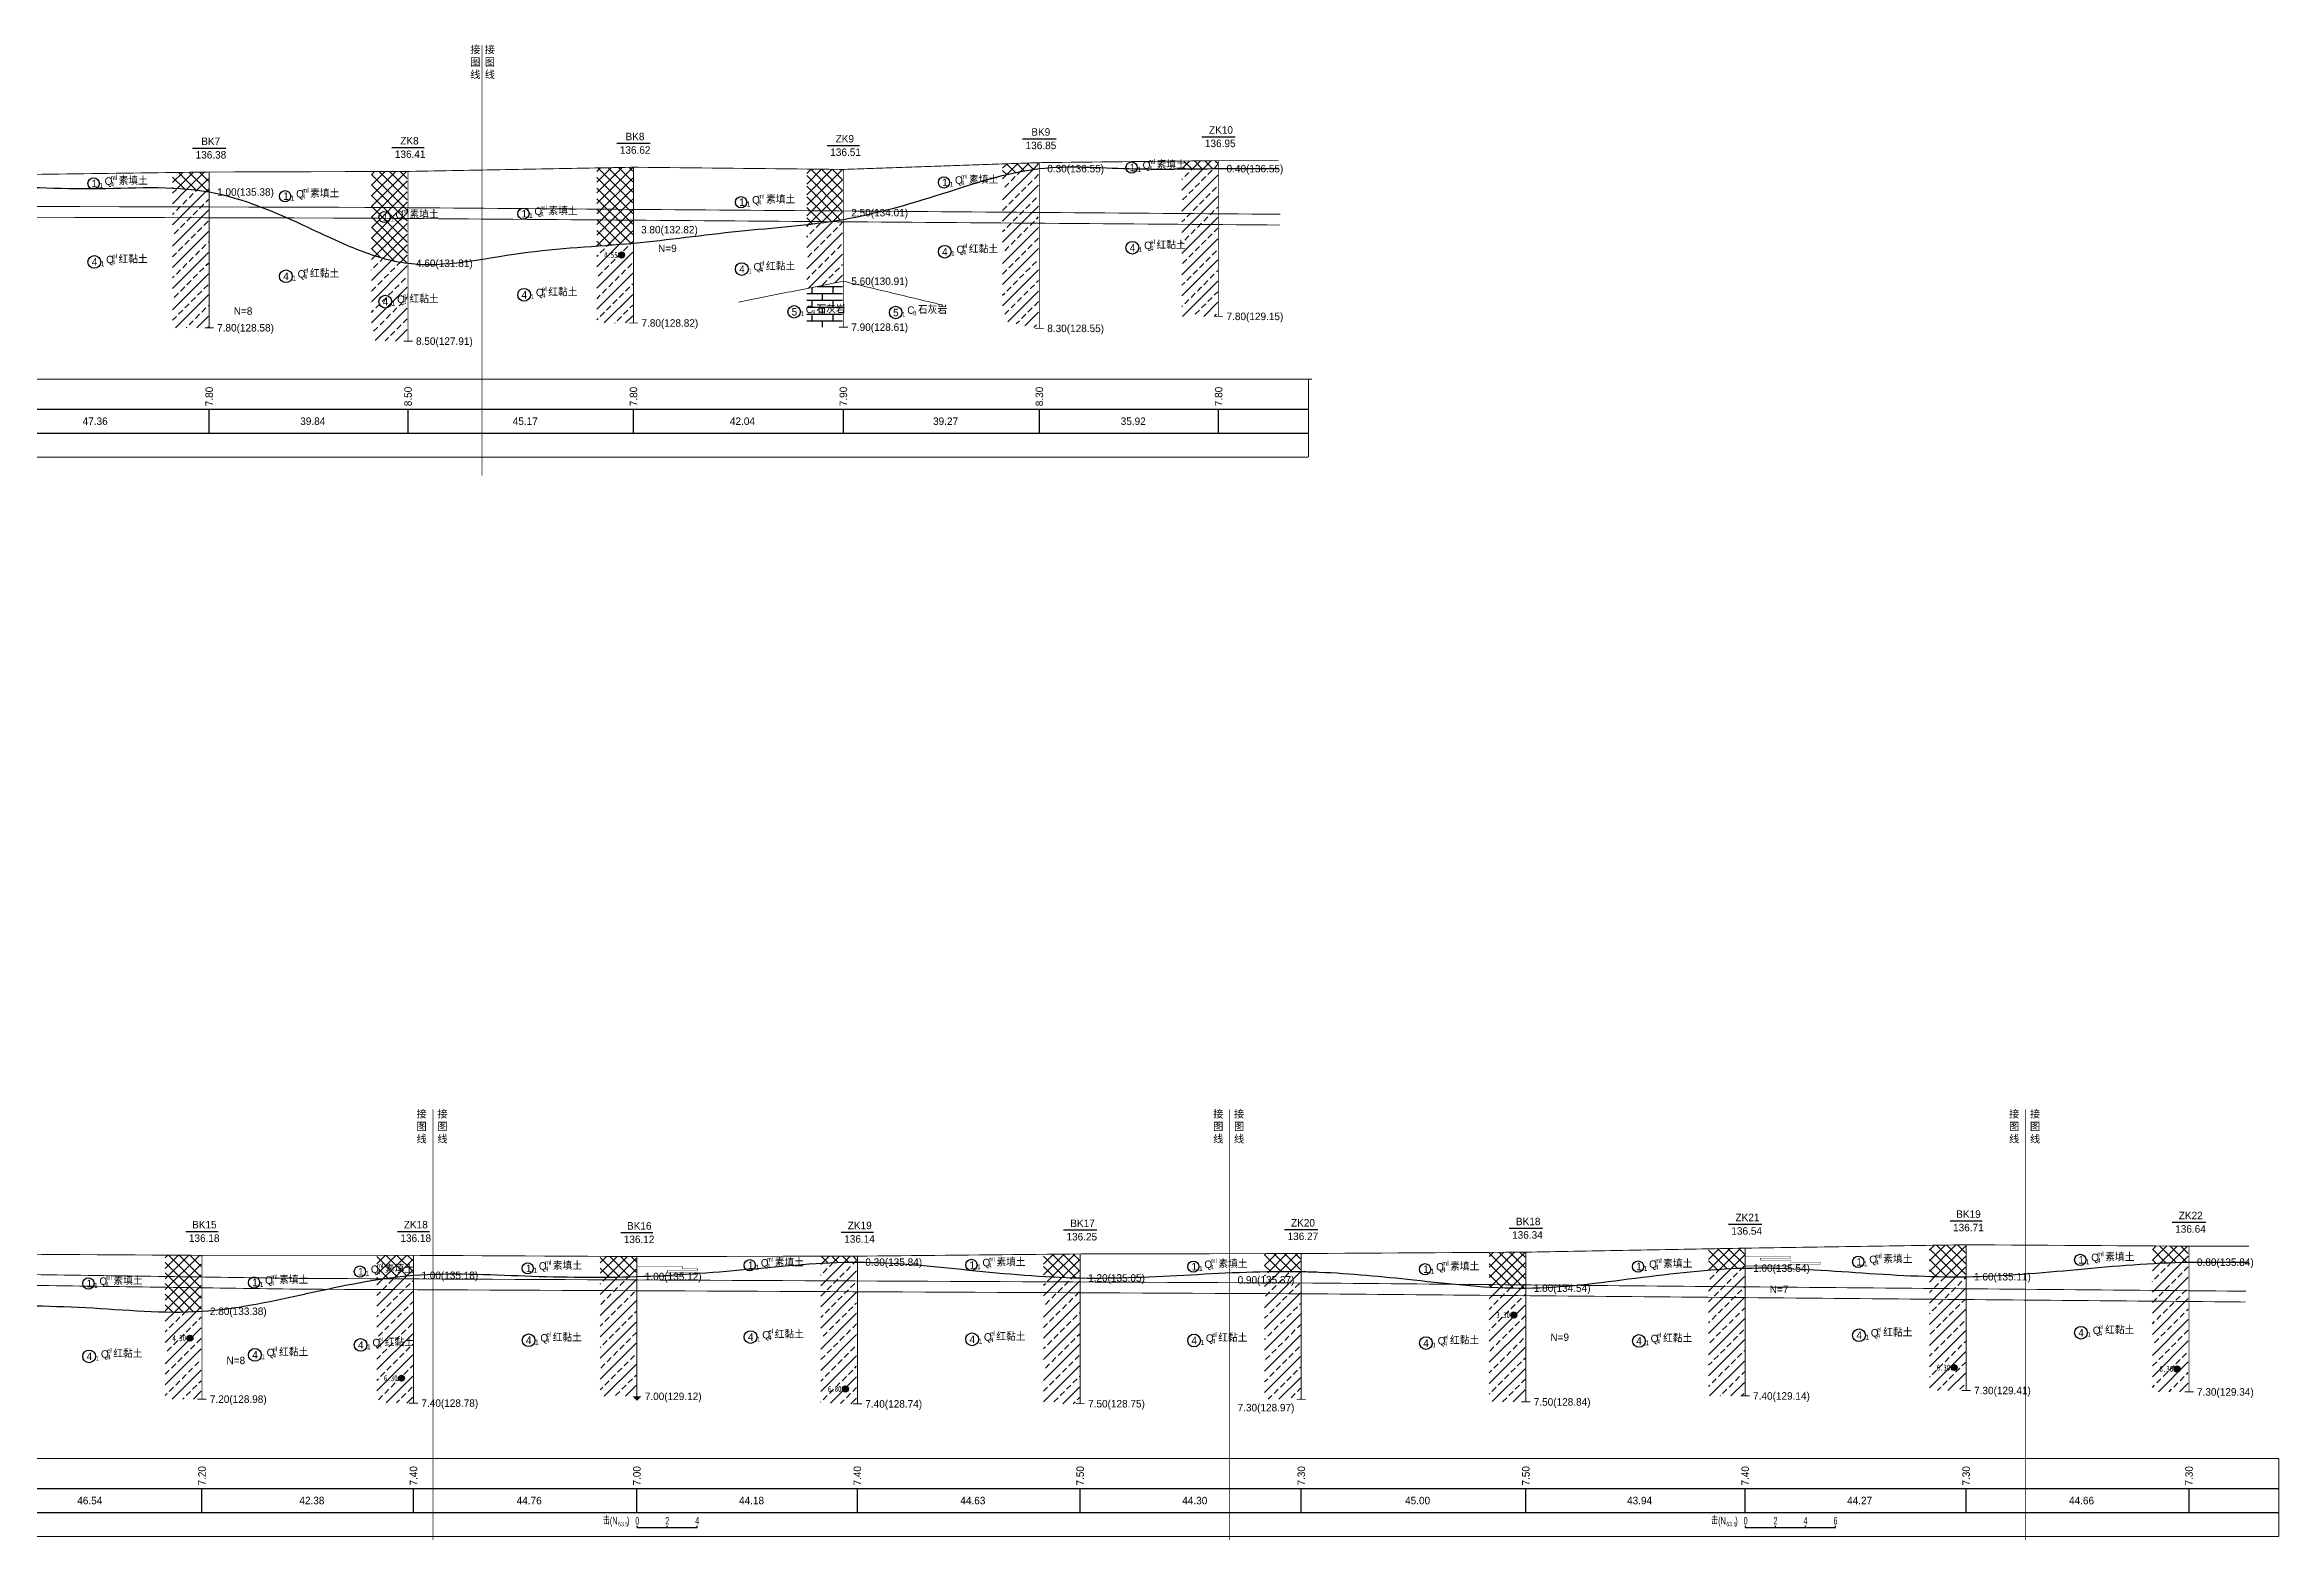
# Model space of a CAD drawing. Header units: inches. Extents: x -205 to 12199, y -11610 to -150.
# Drawn here: x 1025 to 1771, y -654 to -155 of the extents above; entities that cross this region are included whole.
import ezdxf
from ezdxf.enums import TextEntityAlignment as Align

# ---------------------------------------------------------------- set-up
doc = ezdxf.new("R2010")
doc.units = ezdxf.units.IN
doc.header["$MEASUREMENT"] = 0
doc.linetypes.add('ACAD_ISO03W100', pattern=[30, 12, -18])
doc.linetypes.add('ACAD_ISO05W100', pattern=[34, 24, -3, 0.5, -3, 0.5, -3])
for name, color, linetype in [('GiCAD_PouMian', 7, 'Continuous'), ('GICAD_QUYANG', 7, 'Continuous'), ('地质-原位曲线', 7, 'Continuous'), ('地质-图框', 7, 'Continuous'), ('地质-地层符号', 3, 'Continuous'), ('地质-地层线', 7, 'Continuous'), ('地质-地面线', 7, 'Continuous'), ('地质-填充花纹', 4, 'Continuous'), ('地质-文字', 7, 'Continuous'), ('地质-标注栏', 7, 'Continuous'), ('地质-标贯', 7, 'Continuous'), ('地质-钻孔', 7, 'Continuous'), ('管底', 7, 'Continuous'), ('红线', 1, 'ACAD_ISO05W100')]:
    doc.layers.add(name, color=color, linetype=linetype)
doc.styles.add('LZ_PMT_LINE', font='', dxfattribs={"height": 2})
doc.styles.get("Standard").update_dxf_attribs({"font": ''})
doc.styles.add('地层编号', font='Comfont.shx', dxfattribs={"width": 0.7, "height": 2.5, "bigfont": 'Hztxt12a.shx'})
doc.styles.add('层底标注', font='Comfont.shx', dxfattribs={"width": 0.7, "height": 2.5, "bigfont": 'Hztxt12a.shx'})
doc.styles.add('岩土名称', font='Comfont.shx', dxfattribs={"width": 0.7, "height": 2.5, "bigfont": 'Hztxt12a.shx'})
doc.styles.add('时代', font='Comfont.shx', dxfattribs={"width": 0.7, "height": 2.5, "bigfont": 'Hztxt12a.shx'})
doc.styles.add('标注栏数据', font='Comfont.shx', dxfattribs={"width": 0.7, "height": 2.5, "bigfont": 'Hztxt12a.shx'})
doc.styles.add('标贯动探', font='Comfont.shx', dxfattribs={"width": 0.7, "height": 2.5, "bigfont": 'Hztxt12a.shx'})
doc.styles.add('钻孔标注', font='Comfont.shx', dxfattribs={"width": 0.7, "height": 2.5, "bigfont": 'Hztxt12a.shx'})
doc.styles.get('LZ_PMT_LINE').set_extended_font_data('SimSun')
doc.styles.get('Standard').set_extended_font_data('SimSun')
doc.linetypes.add('bzhjcx', pattern='A,0.001,[2,XX1.shx,S=1,R=0,X=1,Y=0],-2', length=2.001)
doc.linetypes.add('swx', pattern='A,7,-1.5,["●",LZ_PMT_LINE,S=0.05,R=0,X=0,Y=0],-1.5', length=10)
pattern_1 = [(45, (-248.0193, -364.5747), (-1.767767, 1.767767), []), (135, (-248.0193, -364.5747), (-1.767767, -1.767767), [])]
pattern_2 = [(45, (-248.0193, -364.5747), (-3.535534, 3.535534), []), (45, (-244.4837, -364.5747), (-3.535534, 3.535534), [2, -1])]
pattern_3 = [(45, (-1970.373, -719.9534), (-3.535534, 3.535534), []), (45, (-1966.8375, -719.9534), (-3.535534, 3.535534), [2, -1])]
pattern_4 = [(45, (-1970.373, -719.9534), (-1.767767, 1.767767), []), (135, (-1970.373, -719.9534), (-1.767767, -1.767767), [])]
pattern_5 = [(45, (-2075.145, -719.9534), (-3.535534, 3.535534), []), (45, (-2071.6095, -719.9534), (-3.535534, 3.535534), [2, -1])]
pattern_6 = [(45, (-2075.145, -719.9534), (-1.767767, 1.767767), []), (135, (-2075.145, -719.9534), (-1.767767, -1.767767), [])]

# ---------------------------------------------------------------- blocks, each defined once
blk = doc.blocks.new('gkqy_yuan.dwg不标')
at = {"layer": 'GiCAD_PouMian'}
h = blk.add_hatch(color=7, dxfattribs=at)
edge = h.paths.add_edge_path()
edge.add_arc((0, 0), 1, 0, 360)
at = {"layer": 'GICAD_QUYANG', "color": 7}
blk.add_circle((0, 0), 1, dxfattribs=at)

msp = doc.modelspace()

# ---------------------------------------------------------------- hatches: boundary and pattern name
at = {"layer": '地质-填充花纹', "linetype": 'Continuous'}
h = msp.add_hatch(dxfattribs=at)
h.set_pattern_fill('GKSTT', scale=0.5, style=0, pattern_type=2)
h.set_pattern_definition(pattern_1)
h.paths.add_polyline_path([(1416.98861, -196.4275), (1407.3045, -196.50796), (1404.98861, -196.52735), (1404.98861, -193.89516), (1416.98861, -193.76154)])
h = msp.add_hatch(dxfattribs=at)
h.set_pattern_fill('GKSTT', scale=0.5, style=0, pattern_type=2)
h.set_pattern_definition([(45, (-142.081, -364.5747), (-1.767767, 1.767767), []), (135, (-142.081, -364.5747), (-1.767767, -1.767767), [])])
h.paths.add_polyline_path([(1079.91229, -204.19516), (1070.68412, -203.07997), (1067.91229, -202.94499), (1067.91229, -197.72424), (1079.91229, -197.56208)])
h = msp.add_hatch(dxfattribs=at)
h.set_pattern_fill('GKSTT', scale=0.5, style=0, pattern_type=2)
h.set_pattern_definition(pattern_1)
h.paths.add_polyline_path([(1146.31771, -227.97515), (1138.57466, -226.41954), (1134.31771, -225.10131), (1134.31771, -197.39561), (1146.31771, -197.35947)])
h = msp.add_hatch(dxfattribs=at)
h.set_pattern_fill('GKSTT', scale=0.5, style=0, pattern_type=2)
h.set_pattern_definition(pattern_1)
h.paths.add_polyline_path([(1221.60732, -221.31274), (1214.08248, -221.93393), (1209.60732, -222.26262), (1209.60732, -196.18655), (1221.60732, -195.96342)])
h = msp.add_hatch(dxfattribs=at)
h.set_pattern_fill('GKSTT', scale=0.5, style=0, pattern_type=2)
h.set_pattern_definition(pattern_1)
h.paths.add_polyline_path([(1291.67872, -196.68949), (1291.67872, -213.39845), (1286.72516, -214.18461), (1281.76851, -214.84084), (1279.67872, -215.07762), (1279.67872, -196.56391)])
h = msp.add_hatch(dxfattribs=at)
h.set_pattern_fill('GKSTT', scale=0.5, style=0, pattern_type=2)
h.set_pattern_definition(pattern_1)
h.paths.add_polyline_path([(1357.12338, -196.46755), (1348.64241, -197.89866), (1345.12338, -198.74413), (1345.12338, -194.84965), (1357.12338, -194.43402)])
h = msp.add_hatch(dxfattribs=at)
h.set_pattern_fill('GKFZNT', scale=0.5, style=0, pattern_type=2)
h.set_pattern_definition(pattern_2)
h.paths.add_polyline_path([(1357.12338, -249.71698), (1351.88621, -248.84313), (1346.44272, -247.40837), (1345.12338, -247.02379), (1345.12338, -198.74413), (1348.64241, -197.89866), (1357.12338, -196.46755)])
h = msp.add_hatch(dxfattribs=at)
h.set_pattern_fill('GKFZNT', scale=0.5, style=0, pattern_type=2)
h.set_pattern_definition(pattern_2)
h.paths.add_polyline_path([(1416.98861, -245.75876), (1404.98861, -245.75876), (1404.98861, -196.52735), (1407.3045, -196.50796), (1416.98861, -196.4275)])
h = msp.add_hatch(dxfattribs=at)
h.set_pattern_fill('GKFZNT', scale=0.5, style=0, pattern_type=2)
h.set_pattern_definition([(45, (-142.081, -364.5747), (-3.535534, 3.535534), []), (45, (-138.5455, -364.5747), (-3.535534, 3.535534), [2, -1])])
h.paths.add_polyline_path([(1070.68412, -203.07997), (1079.91229, -204.19516), (1079.91229, -249.55847), (1074.90315, -249.55378), (1074.6082, -249.55871), (1067.91229, -249.55871), (1067.91229, -202.94499)])
h = msp.add_hatch(dxfattribs=at)
h.set_pattern_fill('GKFZNT', scale=0.5, style=0, pattern_type=2)
h.set_pattern_definition(pattern_2)
h.paths.add_polyline_path([(1291.67872, -234.07515), (1284.21935, -235.55841), (1279.67872, -236.46129), (1279.67872, -215.07762), (1281.76851, -214.84084), (1286.72516, -214.18461), (1291.67872, -213.39845)])
h = msp.add_hatch(dxfattribs=at)
h.set_pattern_fill('GKFZNT', scale=0.5, style=0, pattern_type=2)
h.set_pattern_definition(pattern_2)
h.paths.add_polyline_path([(1221.60732, -247.95877), (1209.60732, -247.95877), (1209.60732, -222.26262), (1214.08248, -221.93393), (1221.60732, -221.31274)])
h = msp.add_hatch(dxfattribs=at)
h.set_pattern_fill('GKFZNT', scale=0.5, style=0, pattern_type=2)
h.set_pattern_definition(pattern_2)
h.paths.add_polyline_path([(1138.57466, -226.41954), (1146.31771, -227.97515), (1146.31771, -254.02467), (1141.03486, -254.00968), (1135.50103, -253.78935), (1134.31771, -253.70843), (1134.31771, -225.10131)])
h = msp.add_hatch(dxfattribs=at)
h.set_pattern_fill('GKSHY', scale=0.5, style=0, pattern_type=2)
h.set_pattern_definition([(0, (-248.0193, -364.5747), (0, 2.3), []), (90, (-248.0193, -364.5747), (-3.5, 2.3), [2.3, -2.3])])
h.paths.add_polyline_path([(1291.67872, -249.35877), (1279.67872, -249.35877), (1279.67872, -236.46129), (1284.21935, -235.55841), (1291.67872, -234.07515)])
h = msp.add_hatch(dxfattribs=at)
h.set_pattern_fill('GKSTT', scale=0.5, style=0, pattern_type=2)
h.set_pattern_definition([(45, (-1880.373, -719.9534), (-1.767767, 1.767767), []), (135, (-1880.373, -719.9534), (-1.767767, -1.767767), [])])
h.paths.add_polyline_path([(1077.49731, -559.26925), (1077.49731, -577.94467), (1068.91878, -578.19339), (1065.49731, -578.13631), (1065.49731, -559.19705)])
h = msp.add_hatch(dxfattribs=at)
h.set_pattern_fill('GKSTT', scale=0.5, style=0, pattern_type=2)
h.set_pattern_definition(pattern_4)
h.paths.add_polyline_path([(1148.13719, -565.96218), (1142.56024, -566.51459), (1137.60449, -567.17704), (1136.13719, -567.4124), (1136.13719, -559.27075), (1148.13719, -559.27075)])
h = msp.add_hatch(dxfattribs=at)
h.set_pattern_fill('GKSTT', scale=0.5, style=0, pattern_type=2)
h.set_pattern_definition(pattern_4)
h.paths.add_polyline_path([(1222.72986, -559.66939), (1222.72986, -566.34315), (1215.6781, -566.5054), (1210.72986, -566.55431), (1210.72986, -559.60505)])
h = msp.add_hatch(dxfattribs=at)
h.set_pattern_fill('GKSTT', scale=0.5, style=0, pattern_type=2)
h.set_pattern_definition(pattern_4)
h.paths.add_polyline_path([(1296.36754, -561.54176), (1289.70767, -561.65864), (1284.71294, -561.88613), (1284.36754, -561.9082), (1284.36754, -559.55956), (1296.36754, -559.53783)])
h = msp.add_hatch(dxfattribs=at)
h.set_pattern_fill('GKSTT', scale=0.5, style=0, pattern_type=2)
h.set_pattern_definition(pattern_4)
h.paths.add_polyline_path([(1370.7546, -566.79587), (1363.7113, -566.56584), (1358.7546, -566.303), (1358.7546, -558.9248), (1370.7546, -558.8065)])
h = msp.add_hatch(dxfattribs=at)
h.set_pattern_fill('GKSTT', scale=0.5, style=0, pattern_type=2)
h.set_pattern_definition(pattern_4)
h.paths.add_polyline_path([(1444.58151, -564.66899), (1437.89435, -564.62396), (1432.89481, -564.68796), (1432.58151, -564.69614), (1432.58151, -558.6928), (1444.58151, -558.67112)])
h = msp.add_hatch(dxfattribs=at)
h.set_pattern_fill('GKSTT', scale=0.5, style=0, pattern_type=2)
h.set_pattern_definition(pattern_6)
h.paths.add_polyline_path([(1519.57397, -570.20005), (1512.20434, -570.08171), (1507.57397, -569.84472), (1507.57397, -558.28028), (1519.57397, -558.20561)])
h = msp.add_hatch(dxfattribs=at)
h.set_pattern_fill('GKSTT', scale=0.5, style=0, pattern_type=2)
h.set_pattern_definition(pattern_6)
h.paths.add_polyline_path([(1592.81485, -563.54762), (1586.28166, -563.8143), (1581.29295, -564.14883), (1580.81485, -564.18977), (1580.81485, -557.09375), (1592.81485, -556.8753)])
h = msp.add_hatch(dxfattribs=at)
h.set_pattern_fill('GKSTT', scale=0.5, style=0, pattern_type=2)
h.set_pattern_definition(pattern_6)
h.paths.add_polyline_path([(1666.59866, -566.40404), (1659.91845, -566.40544), (1654.91956, -566.30271), (1654.59866, -566.29149), (1654.59866, -555.9255), (1666.59866, -555.74116)])
h = msp.add_hatch(dxfattribs=at)
h.set_pattern_fill('GKSTT', scale=0.5, style=0, pattern_type=2)
h.set_pattern_definition(pattern_6)
h.paths.add_polyline_path([(1741.02903, -556.20247), (1741.02903, -561.54413), (1733.97695, -561.7347), (1729.02903, -561.97562), (1729.02903, -556.12723)])
h = msp.add_hatch(dxfattribs=at)
h.set_pattern_fill('GKFZNT', scale=0.5, style=0, pattern_type=2)
h.set_pattern_definition(pattern_3)
h.paths.add_polyline_path([(1148.13719, -608.60239), (1142.50096, -608.56407), (1136.61417, -608.43041), (1136.13719, -608.41748), (1136.13719, -567.4124), (1137.60449, -567.17704), (1142.56024, -566.51459), (1148.13719, -565.96218)])
h = msp.add_hatch(dxfattribs=at)
h.set_pattern_fill('GKFZNT', scale=0.5, style=0, pattern_type=2)
h.set_pattern_definition(pattern_3)
h.paths.add_polyline_path([(1222.72986, -606.3374), (1210.72986, -606.3374), (1210.72986, -566.55431), (1215.6781, -566.5054), (1222.72986, -566.34315)])
h = msp.add_hatch(dxfattribs=at)
h.set_pattern_fill('GKFZNT', scale=0.5, style=0, pattern_type=2)
h.set_pattern_definition(pattern_3)
h.paths.add_polyline_path([(1296.36754, -608.86438), (1290.48016, -608.71537), (1284.36754, -608.48817), (1284.36754, -561.9082), (1284.71294, -561.88613), (1289.70767, -561.65864), (1296.36754, -561.54176)])
h = msp.add_hatch(dxfattribs=at)
h.set_pattern_fill('GKFZNT', scale=0.5, style=0, pattern_type=2)
h.set_pattern_definition(pattern_3)
h.paths.add_polyline_path([(1363.7113, -566.56584), (1370.7546, -566.79587), (1370.7546, -608.80404), (1358.7546, -608.80404), (1358.7546, -566.303)])
h = msp.add_hatch(dxfattribs=at)
h.set_pattern_fill('GKFZNT', scale=0.5, style=0, pattern_type=2)
h.set_pattern_definition(pattern_3)
h.paths.add_polyline_path([(1444.58151, -564.66899), (1444.58151, -607.33734), (1432.58151, -607.33734), (1432.58151, -564.69614), (1432.89481, -564.68796), (1437.89435, -564.62396)])
h = msp.add_hatch(dxfattribs=at)
h.set_pattern_fill('GKFZNT', scale=0.5, style=0, pattern_type=2)
h.set_pattern_definition(pattern_5)
h.paths.add_polyline_path([(1592.81485, -606.20408), (1580.81485, -606.20408), (1580.81485, -564.18977), (1581.29295, -564.14883), (1586.28166, -563.8143), (1592.81485, -563.54762)])
h = msp.add_hatch(dxfattribs=at)
h.set_pattern_fill('GKFZNT', scale=0.5, style=0, pattern_type=2)
h.set_pattern_definition(pattern_5)
h.paths.add_polyline_path([(1654.91956, -566.30271), (1659.91845, -566.40544), (1666.59866, -566.40404), (1666.59866, -604.40399), (1654.59866, -604.40399), (1654.59866, -566.29149)])
h = msp.add_hatch(dxfattribs=at)
h.set_pattern_fill('GKFZNT', scale=0.5, style=0, pattern_type=2)
h.set_pattern_definition(pattern_5)
h.paths.add_polyline_path([(1741.02903, -604.86968), (1735.07647, -604.84507), (1729.02903, -604.80347), (1729.02903, -561.97562), (1733.97695, -561.7347), (1741.02903, -561.54413)])
h = msp.add_hatch(dxfattribs=at)
h.set_pattern_fill('GKFZNT', scale=0.5, style=0, pattern_type=2)
h.set_pattern_definition(pattern_5)
h.paths.add_polyline_path([(1512.20434, -570.08171), (1519.57397, -570.20005), (1519.57397, -608.20367), (1513.57508, -608.19436), (1507.57397, -608.10612), (1507.57397, -569.84472)])
h = msp.add_hatch(dxfattribs=at)
h.set_pattern_fill('GKFZNT', scale=0.5, style=0, pattern_type=2)
h.set_pattern_definition([(45, (-1880.373, -719.9534), (-3.535534, 3.535534), []), (45, (-1876.8375, -719.9534), (-3.535534, 3.535534), [2, -1])])
h.paths.add_polyline_path([(1077.49731, -607.27075), (1065.49731, -607.27075), (1065.49731, -578.13631), (1068.91878, -578.19339), (1077.49731, -577.94467)])

# ---------------------------------------------------------------- linework, layer by layer
at = {"layer": '地质-原位曲线', "color": 7, "linetype": 'Continuous'}
for p, q in [((1223.12993, -650.13737), (1223.12993, -649.63737)), ((1223.12993, -650.13737), (1243.12993, -650.13737)), ((1233.12993, -650.13737), (1233.12993, -649.63737)), ((1243.12993, -650.13737), (1243.12993, -649.63737)), ((1593.21484, -650.13737), (1593.21484, -649.63737)), ((1593.21484, -650.13737), (1623.21484, -650.13737)), ((1603.21484, -650.13737), (1603.21484, -649.63737)), ((1613.21484, -650.13737), (1613.21484, -649.63737)), ((1623.21484, -650.13737), (1623.21484, -649.63737))]:
    msp.add_line(p, q, dxfattribs=at)
at = {"layer": '地质-原位曲线', "color": 7, "linetype": 'Continuous', "const_width": 0.2, "flags": 128}
for points in [[(1593.21484, -559.53741), (1608.21484, -559.53741), (1608.21484, -560.20408), (1598.21484, -560.20408), (1598.21484, -560.87075), (1608.21484, -560.87075), (1608.21484, -561.53741), (1618.21484, -561.53741), (1618.21484, -562.20408), (1608.21484, -562.20408), (1608.21484, -562.87075), (1593.21484, -562.87075)], [(1223.12993, -563.00407), (1238.12993, -563.00407), (1238.12993, -563.67074), (1243.12993, -563.67074), (1243.12993, -564.3374), (1233.12993, -564.3374), (1233.12993, -565.00407), (1243.12993, -565.00407), (1243.12993, -565.67074), (1238.12993, -565.67074), (1238.12993, -566.3374), (1223.12993, -566.3374)]]:
    msp.add_lwpolyline(points, dxfattribs=at)
at = {"layer": '地质-地层符号', "color": 7, "linetype": 'Continuous'}
for centre, major_axis in [((1041.56917, -201.39205), (0, 1.875)), ((1325.52606, -201.0254), (0, 1.875)), ((1388.181, -196.05873), (0, 1.875)), ((1105.51366, -205.63226), (0, 1.875)), ((1257.76802, -207.62544), (0, 1.875)), ((1138.71637, -212.58873), (0, 1.875)), ((1185.08752, -211.45874), (0, 1.875)), ((1325.77606, -224.19206), (0, 2.125)), ((1388.431, -222.84818), (0, 2.125)), ((1041.81917, -227.56813), (0, 2.125)), ((1105.76366, -232.36511), (0, 2.125)), ((1258.01802, -229.95877), (0, 2.125)), ((1138.96637, -240.8375), (0, 2.125)), ((1185.33752, -238.55969), (0, 2.125)), ((1275.4947, -244.23372), (0, 2.08333)), ((1309.37322, -244.45876), (0, 2.08333)), ((1630.83176, -561.43737), (0, 1.875)), ((1704.93884, -560.77068), (0, 1.875)), ((1039.8353, -568.67073), (0, 1.875)), ((1095.1602, -568.34336), (0, 1.875)), ((1130.48014, -564.69886), (0, 1.875)), ((1186.55853, -563.60408), (0, 1.875)), ((1260.6737, -562.57072), (0, 1.875)), ((1334.68607, -562.4707), (0, 1.875)), ((1408.79305, -563.03736), (0, 1.875)), ((1486.19853, -563.89119), (0, 1.875)), ((1557.31941, -563.00407), (0, 1.875)), ((1130.73014, -589.18629), (0, 2.125)), ((1186.80853, -587.60408), (0, 2.125)), ((1260.9237, -586.57072), (0, 2.125)), ((1334.93607, -587.30404), (0, 2.125)), ((1409.04305, -587.70402), (0, 2.125)), ((1486.44853, -588.58094), (0, 2.125)), ((1557.56941, -587.8374), (0, 2.125)), ((1631.08176, -585.93737), (0, 2.125)), ((1705.18884, -585.10402), (0, 2.125)), ((1040.0853, -593.00406), (0, 2.125)), ((1095.4102, -592.4968), (0, 2.125))]:
    msp.add_ellipse(centre, major_axis=major_axis, ratio=1, dxfattribs=at)
at = {"layer": '地质-地层线', "color": 7, "lineweight": 25}
for points, knots in [([(1129.11502, -223.19349), (1134.84438, -225.48167), (1152.57905, -231.03297), (1184.35389, -223.33246), (1221.022, -222.02483), (1256.8325, -216.85393), (1291.68028, -214.66376), (1324.67416, -205.22308), (1355.82599, -194.361), (1387.37375, -196.96697), (1410.58905, -196.38262), (1427.23934, -196.43127), (1433.90552, -196.42737), (1437.23861, -196.42543)], [1026.515215353, 1026.515215353, 1026.515215353, 1026.515215353, 1044.857727911, 1082.652772878, 1120.447817846, 1155.707353703, 1190.96688956, 1224.766830167, 1258.566770775, 1288.499384148, 1318.431997521, 1328.431997521, 1338.431997521, 1338.431997521, 1338.431997521, 1338.431997521]), ([(789.11502, -201.75332), (800.08393, -201.6919), (822.3349, -201.73011), (857.25287, -201.54782), (893.8677, -201.84119), (930.76633, -202.04464), (966.53776, -202.10478), (1002.8735, -201.45807), (1040.51636, -204.09164), (1079.38483, -200.95479), (1107.69429, -213.32422), (1123.82739, -221.08173), (1129.11502, -223.19349)], [683.235144222, 683.235144222, 683.235144222, 683.235144222, 716.143891697, 749.985297138, 787.989325251, 825.993353364, 860.670340803, 895.347328241, 934.831716401, 974.31610456, 1009.586916235, 1026.515215353, 1026.515215353, 1026.515215353, 1026.515215353]), ([(1110.82309, -572.43074), (1111.57117, -572.26631), (1124.05004, -569.52029), (1148.73672, -564.26992), (1185.71617, -566.42733), (1222.85914, -566.87237), (1259.79478, -564.13658), (1296.75059, -560.20168), (1333.81527, -564.28234), (1370.86542, -567.69651), (1407.91714, -565.73967), (1434.54405, -564.3236), (1448.82643, -564.77257), (1450.82309, -564.85595)], [1022.651498316, 1022.651498316, 1022.651498316, 1022.651498316, 1024.936022601, 1060.761963831, 1098.058836521, 1135.355709211, 1172.252686169, 1209.149663127, 1246.436297971, 1283.722932816, 1320.651796769, 1357.580660722, 1363.583995995, 1363.583995995, 1363.583995995, 1363.583995995]), ([(1450.82309, -564.85595), (1461.33128, -565.29477), (1484.31497, -567.50531), (1519.56365, -571.80028), (1556.44933, -566.77597), (1593.08031, -562.3517), (1629.96282, -565.03349), (1666.98315, -567.34994), (1704.07007, -563.97852), (1732.17548, -561.38546), (1751.27966, -561.55514), (1757.94591, -561.5433), (1761.27903, -561.53737)], [1363.583995995, 1363.583995995, 1363.583995995, 1363.583995995, 1395.178823445, 1432.776986168, 1469.548820767, 1506.320655367, 1543.240389531, 1580.160123696, 1617.454777951, 1654.749432206, 1664.749432206, 1674.749432206, 1674.749432206, 1674.749432206, 1674.749432206]), ([(770.82309, -573.15289), (774.87144, -573.18051), (790.40445, -573.2793), (817.45694, -572.73608), (854.41837, -572.4309), (893.83072, -571.74625), (932.57443, -569.36253), (967.95417, -573.05167), (1002.31887, -576.11507), (1038.92822, -575.98606), (1076.13027, -579.9688), (1099.83972, -574.8449), (1110.82309, -572.43074)], [681.916235583, 681.916235583, 681.916235583, 681.916235583, 694.071168409, 728.560233312, 763.049298215, 804.95954739, 846.869796565, 879.18332254, 911.496848514, 950.303464942, 989.110081371, 1022.651498316, 1022.651498316, 1022.651498316, 1022.651498316])]:
    msp.add_open_spline(points, degree=3, knots=knots, dxfattribs=at)
at = {"layer": '地质-地层线', "color": 7, "linetype": 'bzhjcx', "lineweight": 0}
for points in [[(1256.89402, -240.99191), (1274.41137, -237.50867), (1291.92872, -234.02544)], [(1291.92872, -234.02544), (1308.28939, -237.95863), (1324.65005, -241.89183)]]:
    msp.add_spline(points, degree=3, dxfattribs=at)
at = {"layer": '地质-地面线', "color": 7, "linetype": 'Continuous', "const_width": 0.3}
for points in [[(1129.11502, -197.41127), (1146.56771, -197.35871), (1221.85732, -195.95877), (1291.92872, -196.69211), (1357.37338, -194.42536), (1417.23861, -193.75876), (1437.23861, -193.75876)], [(789.11502, -198.42357), (855.8651, -198.29204), (931.87211, -198.69203), (1001.22605, -198.6254), (1080.16229, -197.55871), (1129.11502, -197.41127)], [(770.82309, -554.90781), (782.96825, -555.20408), (851.94174, -557.07074), (935.73994, -559.13739), (1000.17329, -558.80403), (1077.74731, -559.27075), (1110.82309, -559.27075)], [(1110.82309, -559.27075), (1148.38719, -559.27075), (1222.97986, -559.67073), (1296.61754, -559.53737), (1371.0046, -558.80403), (1444.83151, -558.67067), (1450.82309, -558.63339)], [(1450.82309, -558.63339), (1519.82397, -558.20406), (1593.06485, -556.87075), (1666.84866, -555.73732), (1741.27903, -556.20404), (1761.27903, -556.20404)]]:
    msp.add_lwpolyline(points, dxfattribs=at)
at = {"layer": '地质-标注栏', "color": 7, "linetype": 'Continuous', "const_width": 0.3}
for points in [[(69.11502, -266.75874), (1448.36595, -266.75874)], [(749.11504, -266.75874), (1139.11504, -266.75874)], [(1089.11501, -266.75874), (1447.2386, -266.75874)], [(1447.2386, -266.75874), (1447.2386, -292.75874)], [(749.11504, -292.75874), (1139.11504, -292.75874)], [(1089.11501, -292.75874), (1447.2386, -292.75874)], [(730.82305, -627.13737), (1120.82305, -627.13737)], [(1070.82305, -627.13737), (1460.82305, -627.13737)], [(1410.823, -627.13737), (1771.27894, -627.13737)], [(1771.27894, -627.13737), (1771.27894, -653.13737)], [(730.82305, -653.13737), (1120.82305, -653.13737)], [(1070.82305, -653.13737), (1460.82305, -653.13737)], [(1410.823, -653.13737), (1771.27894, -653.13737)]]:
    msp.add_lwpolyline(points, dxfattribs=at)
at = {"layer": '地质-标注栏', "color": 7, "linetype": 'Continuous'}
for points in [[(749.11504, -276.75874), (1139.11504, -276.75874)], [(1080.16229, -284.75874), (1080.16229, -276.75874)], [(1080.16229, -284.75874), (1080.16229, -276.75874)], [(1089.11501, -276.75874), (1447.2386, -276.75874)], [(1146.56771, -284.75874), (1146.56771, -276.75874)], [(1146.56771, -284.75874), (1146.56771, -276.75874)], [(1221.85732, -284.75874), (1221.85732, -276.75874)], [(1221.85732, -284.75874), (1221.85732, -276.75874)], [(1291.92872, -284.75874), (1291.92872, -276.75874)], [(1291.92872, -284.75874), (1291.92872, -276.75874)], [(1357.37338, -284.75874), (1357.37338, -276.75874)], [(1357.37338, -284.75874), (1357.37338, -276.75874)], [(1417.23861, -284.75874), (1417.23861, -276.75874)], [(749.11504, -284.75874), (1139.11504, -284.75874)], [(1089.11501, -284.75874), (1447.2386, -284.75874)], [(730.82305, -637.13737), (1120.82305, -637.13737)], [(1070.82305, -637.13737), (1460.82305, -637.13737)], [(1077.74731, -645.13737), (1077.74731, -637.13737)], [(1077.74731, -645.13737), (1077.74731, -637.13737)], [(1148.38719, -645.13737), (1148.38719, -637.13737)], [(1148.38719, -645.13737), (1148.38719, -637.13737)], [(1222.97986, -645.13737), (1222.97986, -637.13737)], [(1222.97986, -645.13737), (1222.97986, -637.13737)], [(1296.61754, -645.13737), (1296.61754, -637.13737)], [(1296.61754, -645.13737), (1296.61754, -637.13737)], [(1371.0046, -645.13737), (1371.0046, -637.13737)], [(1371.0046, -645.13737), (1371.0046, -637.13737)], [(1410.823, -637.13737), (1771.27894, -637.13737)], [(1444.83151, -645.13737), (1444.83151, -637.13737)], [(1444.83151, -645.13737), (1444.83151, -637.13737)], [(1519.82397, -645.13737), (1519.82397, -637.13737)], [(1519.82397, -645.13737), (1519.82397, -637.13737)], [(1593.06485, -645.13737), (1593.06485, -637.13737)], [(1593.06485, -645.13737), (1593.06485, -637.13737)], [(1666.84866, -645.13737), (1666.84866, -637.13737)], [(1666.84866, -645.13737), (1666.84866, -637.13737)], [(1741.27903, -645.13737), (1741.27903, -637.13737)], [(730.82305, -645.13737), (1120.82305, -645.13737)], [(1070.82305, -645.13737), (1460.82305, -645.13737)], [(1410.823, -645.13737), (1771.27894, -645.13737)]]:
    msp.add_lwpolyline(points, dxfattribs=at)
at = {"layer": '地质-钻孔', "color": 7, "linetype": 'Continuous'}
for p, q in [((1351.8019, -186.42536), (1362.94484, -186.42536)), ((1411.66713, -185.75875), (1422.81008, -185.75875)), ((1074.63256, -189.55871), (1085.69201, -189.55871)), ((1141.16298, -189.35871), (1151.97243, -189.35871)), ((1216.28591, -187.95876), (1227.42873, -187.95876)), ((1286.56557, -188.6921), (1297.29177, -188.6921)), ((1072.38433, -551.27075), (1083.1104, -551.27075)), ((1143.02398, -551.27075), (1153.7503, -551.27075)), ((1217.61675, -551.67074), (1228.34307, -551.67074)), ((1291.2127, -551.53738), (1302.02227, -551.53738)), ((1365.43316, -550.80404), (1376.57598, -550.80404)), ((1439.26006, -550.67068), (1450.40288, -550.67068)), ((1514.25244, -550.20406), (1525.39551, -550.20406)), ((1587.45166, -548.87075), (1598.67798, -548.87075)), ((1661.48559, -547.73733), (1672.21167, -547.73733)), ((1735.66601, -548.20403), (1746.89209, -548.20403))]:
    msp.add_line(p, q, dxfattribs=at)
at = {"layer": '地质-钻孔', "color": 7, "const_width": 0.3, "flags": 128}
for points in [[(1417.23861, -193.75876), (1417.23861, -245.75876)], [(1080.16229, -197.55871), (1080.16229, -249.55871)], [(1146.56771, -197.35871), (1146.56771, -254.02538)], [(1221.85732, -195.95877), (1221.85732, -247.95877)], [(1291.92872, -196.69211), (1291.92872, -249.35878)], [(1357.37338, -194.42536), (1357.37338, -249.7587)], [(1077.74731, -559.27075), (1077.74731, -607.27075)], [(1148.38719, -559.27075), (1148.38719, -608.60409)], [(1222.97986, -559.67074), (1222.97986, -606.3374)], [(1296.61754, -559.53737), (1296.61754, -608.87071)], [(1371.0046, -558.80404), (1371.0046, -608.80404)], [(1444.83151, -558.67068), (1444.83151, -607.33734)], [(1519.82397, -558.20406), (1519.82397, -608.20406)], [(1593.06485, -556.87075), (1593.06485, -606.20408)], [(1666.84866, -555.73733), (1666.84866, -604.40399)], [(1741.27903, -556.20404), (1741.27903, -604.87071)]]:
    msp.add_lwpolyline(points, dxfattribs=at)
at = {"layer": '地质-钻孔', "color": 7, "linetype": 'Continuous', "const_width": 0.3, "flags": 128}
for points in [[(1415.73861, -245.75876), (1418.73861, -245.75876)], [(1078.66229, -249.55871), (1081.66229, -249.55871)], [(1220.35732, -247.95877), (1223.35732, -247.95877)], [(1290.42872, -249.35878), (1293.42872, -249.35878)], [(1355.87338, -249.7587), (1358.87338, -249.7587)], [(1145.06771, -254.02538), (1148.06771, -254.02538)], [(1665.34866, -604.40399), (1668.34866, -604.40399)], [(1076.24731, -607.27075), (1079.24731, -607.27075)], [(1146.88719, -608.60409), (1149.88719, -608.60409)], [(1295.11754, -608.87071), (1298.11754, -608.87071)], [(1369.5046, -608.80404), (1372.5046, -608.80404)], [(1443.33151, -607.33734), (1446.33151, -607.33734)], [(1518.32397, -608.20406), (1521.32397, -608.20406)], [(1591.56485, -606.20408), (1594.56485, -606.20408)], [(1739.77903, -604.87071), (1742.77903, -604.87071)]]:
    msp.add_lwpolyline(points, dxfattribs=at)
at = {"layer": '地质-钻孔', "color": 7, "linetype": 'Continuous'}
msp.add_solid([(1221.47986, -606.3374), (1224.47986, -606.3374), (1222.97986, -607.8374)], dxfattribs=at)
at = {"layer": '管底', "linetype": 'swx', "const_width": 0.3}
for points in [[(789.17767, -208.47016), (1129.66024, -209.34704)], [(789.1684, -212.07015), (1129.65097, -212.94703)], [(1129.65097, -212.94703), (1437.77587, -215.26214)], [(1129.67802, -209.34713), (1437.80292, -211.66224)], [(770.145, -565.7187), (1110.0698, -570.56432)], [(770.19631, -562.11907), (1110.12111, -566.96469)], [(1110.08634, -566.96436), (1450.2902, -568.52783)], [(1110.0698, -570.56432), (1450.27365, -572.12779)], [(1450.27365, -572.12779), (1760.22382, -574.84511)], [(1450.30521, -568.52793), (1760.25538, -571.24524)]]:
    msp.add_lwpolyline(points, dxfattribs=at)
at = {"layer": '红线', "linetype": 'ACAD_ISO03W100', "ltscale": 0.4, "const_width": 0.2}
for points in [[(1171.29828, -155.14509), (1171.29828, -298.936)], [(1154.9229, -510.5233), (1154.9229, -654.31421)], [(1420.93459, -510.5233), (1420.93459, -654.31421)], [(1686.71642, -510.5233), (1686.71642, -654.31421)]]:
    msp.add_lwpolyline(points, dxfattribs=at)

# ---------------------------------------------------------------- block references
at = {"layer": '地质-图框', "color": 7, "linetype": 'Continuous'}
for p in [(1217.85732, -225.2921), (1515.82397, -579.20406), (1073.74731, -586.93742), (1662.84866, -596.73733), (1737.27903, -597.20404), (1144.38719, -600.27075), (1292.61754, -603.87071)]:
    msp.add_blockref('gkqy_yuan.dwg不标', p, dxfattribs=at)

# ---------------------------------------------------------------- texts
at = {"layer": '地质-原位曲线', "color": 7, "linetype": 'Continuous', "style": '标注栏数据', "width": 0.7}
for s, height, p in [('击', 2.5, (1211.6091, -649.13737)), ('(N', 2.5, (1213.9591, -649.13737)), ('63.5', 1.5, (1216.66744, -649.76237)), (')', 2.5, (1219.68244, -649.13737)), ('击', 2.5, (1581.69401, -649.13737)), ('(N', 2.5, (1584.04401, -649.13737)), ('63.5', 1.5, (1586.75234, -649.76237)), (')', 2.5, (1589.76734, -649.13737))]:
    msp.add_text(s, height=height, dxfattribs=at).set_placement(p)
for s, p in [('0', (1223.12993, -649.13737)), ('2', (1233.12993, -649.13737)), ('4', (1243.12993, -649.13737)), ('0', (1593.21484, -649.13737)), ('2', (1603.21484, -649.13737)), ('4', (1613.21484, -649.13737)), ('6', (1623.21484, -649.13737))]:
    msp.add_text(s, height=2.5, dxfattribs=at).set_placement(p, align=Align.CENTER)
at = {"layer": '地质-图框', "color": 7, "linetype": 'Continuous', "width": 0.7}
for s, p in [('4.55', (1211.98272, -226.2921)), ('3.30', (1509.94937, -580.20406)), ('4.30', (1067.87272, -587.93742)), ('6.30', (1656.97406, -597.73733)), ('6.30', (1731.40444, -598.20404)), ('6.30', (1138.51259, -601.27075)), ('6.80', (1286.74294, -604.87071))]:
    msp.add_text(s, height=2, dxfattribs=at).set_placement(p)
at = {"layer": '地质-地层符号', "color": 7, "linetype": 'Continuous'}
for s, height, style, p in [('Q', 2.5, '时代', (1391.8685, -196.50873)), ('素填土', 2.5, '岩土名称', (1396.53516, -196.50873)), ('1', 2.5, '地层编号', (1040.94417, -202.64205)), ('1', 1.625, '地层编号', (1043.44417, -202.84205)), ('Q', 2.5, '时代', (1045.25667, -201.84205)), ('素填土', 2.5, '岩土名称', (1049.92334, -201.84205)), ('1', 2.5, '地层编号', (1324.90106, -202.2754)), ('1', 1.625, '地层编号', (1327.40106, -202.4754)), ('Q', 2.5, '时代', (1329.21356, -201.4754)), ('素填土', 2.5, '岩土名称', (1333.88022, -201.4754)), ('1', 2.5, '地层编号', (1387.556, -197.30873)), ('1', 1.625, '地层编号', (1390.056, -197.50873)), ('1', 2.5, '地层编号', (1104.88866, -206.88226)), ('1', 1.625, '地层编号', (1107.38866, -207.08226)), ('Q', 2.5, '时代', (1109.20116, -206.08226)), ('素填土', 2.5, '岩土名称', (1113.86782, -206.08226)), ('1', 2.5, '地层编号', (1257.14302, -208.87544)), ('1', 1.625, '地层编号', (1259.64302, -209.07544)), ('Q', 2.5, '时代', (1261.45552, -208.07544)), ('素填土', 2.5, '岩土名称', (1266.12219, -208.07544)), ('1', 2.5, '地层编号', (1138.09137, -213.83873)), ('1', 1.625, '地层编号', (1140.59137, -214.03873)), ('Q', 2.5, '时代', (1142.40387, -213.03873)), ('素填土', 2.5, '岩土名称', (1147.07053, -213.03873)), ('1', 2.5, '地层编号', (1184.46252, -212.70874)), ('1', 1.625, '地层编号', (1186.96252, -212.90874)), ('Q', 2.5, '时代', (1188.77502, -211.90874)), ('素填土', 2.5, '岩土名称', (1193.44168, -211.90874)), ('4', 2.5, '地层编号', (1324.90106, -225.44206)), ('Q', 2.5, '时代', (1329.71356, -224.64206)), ('红黏土', 2.5, '岩土名称', (1333.83856, -224.64206)), ('4', 2.5, '地层编号', (1387.556, -224.09818)), ('1', 1.625, '地层编号', (1390.556, -224.29818)), ('Q', 2.5, '时代', (1392.3685, -223.29818)), ('红黏土', 2.5, '岩土名称', (1396.4935, -223.29818)), ('4', 2.5, '地层编号', (1040.94417, -228.81813)), ('1', 1.625, '地层编号', (1043.94417, -229.01813)), ('Q', 2.5, '时代', (1045.75667, -228.01813)), ('红黏土', 2.5, '岩土名称', (1049.88167, -228.01813)), ('4', 2.5, '地层编号', (1104.88866, -233.61511)), ('Q', 2.5, '时代', (1109.70116, -232.81511)), ('红黏土', 2.5, '岩土名称', (1113.82616, -232.81511)), ('4', 2.5, '地层编号', (1257.14302, -231.20877)), ('1', 1.625, '地层编号', (1260.14302, -231.40877)), ('Q', 2.5, '时代', (1261.95552, -230.40877)), ('红黏土', 2.5, '岩土名称', (1266.08052, -230.40877)), ('1', 1.625, '地层编号', (1327.90106, -225.64206)), ('1', 1.625, '地层编号', (1107.88866, -233.81511)), ('Q', 2.5, '时代', (1142.90387, -241.2875)), ('红黏土', 2.5, '岩土名称', (1147.02887, -241.2875)), ('4', 2.5, '地层编号', (1184.46252, -239.80969)), ('1', 1.625, '地层编号', (1187.46252, -240.00969)), ('Q', 2.5, '时代', (1189.27502, -239.00969)), ('红黏土', 2.5, '岩土名称', (1193.40002, -239.00969)), ('4', 2.5, '地层编号', (1138.09137, -242.0875)), ('1', 1.625, '地层编号', (1141.09137, -242.2875)), ('5', 2.5, '地层编号', (1274.66137, -245.48372)), ('1', 1.625, '地层编号', (1277.57804, -245.68372)), ('C', 2.5, '时代', (1279.39054, -244.68372)), ('石灰岩', 2.5, '岩土名称', (1282.9322, -244.68372)), ('5', 2.5, '地层编号', (1308.53989, -245.70876)), ('1', 1.625, '地层编号', (1311.45656, -245.90876)), ('C', 2.5, '时代', (1313.26906, -244.90876)), ('石灰岩', 2.5, '岩土名称', (1316.81072, -244.90876)), ('Q', 2.5, '时代', (1634.51926, -561.88737)), ('素填土', 2.5, '岩土名称', (1639.18592, -561.88737)), ('1', 2.5, '地层编号', (1704.31384, -562.02068)), ('Q', 2.5, '时代', (1708.62634, -561.22068)), ('素填土', 2.5, '岩土名称', (1713.29301, -561.22068)), ('Q', 2.5, '时代', (1043.5228, -569.12073)), ('素填土', 2.5, '岩土名称', (1048.18946, -569.12073)), ('1', 2.5, '地层编号', (1094.5352, -569.59336)), ('Q', 2.5, '时代', (1098.8477, -568.79336)), ('素填土', 2.5, '岩土名称', (1103.51437, -568.79336)), ('1', 2.5, '地层编号', (1129.85514, -565.94886)), ('1', 1.625, '地层编号', (1132.35514, -566.14886)), ('Q', 2.5, '时代', (1134.16764, -565.14886)), ('素填土', 2.5, '岩土名称', (1138.83431, -565.14886)), ('1', 2.5, '地层编号', (1185.93353, -564.85408)), ('1', 1.625, '地层编号', (1188.43353, -565.05408)), ('Q', 2.5, '时代', (1190.24603, -564.05408)), ('素填土', 2.5, '岩土名称', (1194.91269, -564.05408)), ('1', 2.5, '地层编号', (1260.0487, -563.82072)), ('1', 1.625, '地层编号', (1262.5487, -564.02072)), ('Q', 2.5, '时代', (1264.3612, -563.02072)), ('素填土', 2.5, '岩土名称', (1269.02787, -563.02072)), ('1', 2.5, '地层编号', (1334.06107, -563.7207)), ('1', 1.625, '地层编号', (1336.56107, -563.9207)), ('Q', 2.5, '时代', (1338.37357, -562.9207)), ('素填土', 2.5, '岩土名称', (1343.04024, -562.9207)), ('1', 2.5, '地层编号', (1408.16805, -564.28736)), ('1', 1.625, '地层编号', (1410.66805, -564.48736)), ('Q', 2.5, '时代', (1412.48055, -563.48736)), ('素填土', 2.5, '岩土名称', (1417.14722, -563.48736)), ('1', 2.5, '地层编号', (1485.57353, -565.14119)), ('1', 1.625, '地层编号', (1488.07353, -565.34119)), ('Q', 2.5, '时代', (1489.88603, -564.34119)), ('素填土', 2.5, '岩土名称', (1494.5527, -564.34119)), ('1', 2.5, '地层编号', (1556.69441, -564.25407)), ('1', 1.625, '地层编号', (1559.19441, -564.45407)), ('Q', 2.5, '时代', (1561.00691, -563.45407)), ('素填土', 2.5, '岩土名称', (1565.67358, -563.45407)), ('1', 2.5, '地层编号', (1630.20676, -562.68737)), ('1', 1.625, '地层编号', (1632.70676, -562.88737)), ('1', 1.625, '地层编号', (1706.81384, -562.22068)), ('1', 2.5, '地层编号', (1039.2103, -569.92073)), ('1', 1.625, '地层编号', (1041.7103, -570.12073)), ('1', 1.625, '地层编号', (1097.0352, -569.79336)), ('4', 2.5, '地层编号', (1129.85514, -590.43629)), ('1', 1.625, '地层编号', (1132.85514, -590.63629)), ('Q', 2.5, '时代', (1134.66764, -589.63629)), ('红黏土', 2.5, '岩土名称', (1138.79264, -589.63629)), ('4', 2.5, '地层编号', (1185.93353, -588.85408)), ('1', 1.625, '地层编号', (1188.93353, -589.05408)), ('Q', 2.5, '时代', (1190.74603, -588.05408)), ('红黏土', 2.5, '岩土名称', (1194.87103, -588.05408)), ('4', 2.5, '地层编号', (1260.0487, -587.82072)), ('1', 1.625, '地层编号', (1263.0487, -588.02072)), ('Q', 2.5, '时代', (1264.8612, -587.02072)), ('红黏土', 2.5, '岩土名称', (1268.9862, -587.02072)), ('4', 2.5, '地层编号', (1334.06107, -588.55404)), ('1', 1.625, '地层编号', (1337.06107, -588.75404)), ('Q', 2.5, '时代', (1338.87357, -587.75404)), ('红黏土', 2.5, '岩土名称', (1342.99857, -587.75404)), ('4', 2.5, '地层编号', (1408.16805, -588.95402)), ('1', 1.625, '地层编号', (1411.16805, -589.15402)), ('Q', 2.5, '时代', (1412.98055, -588.15402)), ('红黏土', 2.5, '岩土名称', (1417.10555, -588.15402)), ('4', 2.5, '地层编号', (1485.57353, -589.83094)), ('1', 1.625, '地层编号', (1488.57353, -590.03094)), ('Q', 2.5, '时代', (1490.38603, -589.03094)), ('红黏土', 2.5, '岩土名称', (1494.51103, -589.03094)), ('4', 2.5, '地层编号', (1556.69441, -589.0874)), ('1', 1.625, '地层编号', (1559.69441, -589.2874)), ('Q', 2.5, '时代', (1561.50691, -588.2874)), ('红黏土', 2.5, '岩土名称', (1565.63191, -588.2874)), ('4', 2.5, '地层编号', (1630.20676, -587.18737)), ('1', 1.625, '地层编号', (1633.20676, -587.38737)), ('Q', 2.5, '时代', (1635.01926, -586.38737)), ('红黏土', 2.5, '岩土名称', (1639.14426, -586.38737)), ('4', 2.5, '地层编号', (1704.31384, -586.35402)), ('1', 1.625, '地层编号', (1707.31384, -586.55402)), ('Q', 2.5, '时代', (1709.12634, -585.55402)), ('红黏土', 2.5, '岩土名称', (1713.25134, -585.55402)), ('4', 2.5, '地层编号', (1039.2103, -594.25406)), ('1', 1.625, '地层编号', (1042.2103, -594.45406)), ('Q', 2.5, '时代', (1044.0228, -593.45406)), ('红黏土', 2.5, '岩土名称', (1048.1478, -593.45406)), ('4', 2.5, '地层编号', (1094.5352, -593.7468)), ('1', 1.625, '地层编号', (1097.5352, -593.9468)), ('Q', 2.5, '时代', (1099.3477, -592.9468)), ('红黏土', 2.5, '岩土名称', (1103.4727, -592.9468))]:
    msp.add_text(s, height=height, dxfattribs=dict(at, style=style)).set_placement(p)
at = {"layer": '地质-地层符号', "color": 7, "linetype": 'Continuous', "style": '时代', "width": 0.8}
for s, p in [('ml', (1393.90183, -194.84206)), ('4', (1047.29, -202.34205)), ('ml', (1047.29, -200.17538)), ('4', (1331.24689, -201.9754)), ('ml', (1331.24689, -199.80874)), ('4', (1393.90183, -197.00873)), ('4', (1111.23449, -206.58226)), ('ml', (1111.23449, -204.4156)), ('ml', (1190.80835, -210.24208)), ('4', (1263.48885, -208.57544)), ('ml', (1263.48885, -206.40877)), ('4', (1144.4372, -213.53873)), ('ml', (1144.4372, -211.37206)), ('4', (1190.80835, -212.40874)), ('4', (1331.74689, -225.14206)), ('el', (1331.74689, -222.97539)), ('4', (1394.40183, -223.79818)), ('el', (1394.40183, -221.63151)), ('4', (1047.79, -228.51813)), ('el', (1047.79, -226.35147)), ('el', (1111.73449, -231.14845)), ('4', (1263.98885, -230.90877)), ('el', (1263.98885, -228.7421)), ('4', (1111.73449, -233.31511)), ('el', (1144.9372, -239.62083)), ('4', (1191.30835, -239.50969)), ('el', (1191.30835, -237.34303)), ('4', (1144.9372, -241.7875)), ('3', (1281.34054, -245.18372)), ('3', (1315.21906, -245.40876)), ('ml', (1636.55259, -560.2207)), ('ml', (1710.65968, -559.55402)), ('ml', (1045.55613, -567.45406)), ('ml', (1100.88103, -567.12669)), ('4', (1136.20097, -565.64886)), ('ml', (1136.20097, -563.4822)), ('4', (1192.27936, -564.55408)), ('ml', (1192.27936, -562.38741)), ('4', (1266.39453, -563.52072)), ('ml', (1266.39453, -561.35405)), ('4', (1340.4069, -563.4207)), ('ml', (1340.4069, -561.25404)), ('4', (1414.51389, -563.98736)), ('ml', (1414.51389, -561.82069)), ('4', (1491.91936, -564.84119)), ('ml', (1491.91936, -562.67452)), ('4', (1563.04025, -563.95407)), ('ml', (1563.04025, -561.7874)), ('4', (1636.55259, -562.38737)), ('4', (1710.65968, -561.72068)), ('4', (1045.55613, -569.62073)), ('4', (1100.88103, -569.29336)), ('4', (1136.70097, -590.13629)), ('el', (1136.70097, -587.96962)), ('4', (1192.77936, -588.55408)), ('el', (1192.77936, -586.38741)), ('4', (1266.89453, -587.52072)), ('el', (1266.89453, -585.35406)), ('4', (1340.9069, -588.25404)), ('el', (1340.9069, -586.08737)), ('4', (1415.01389, -588.65402)), ('el', (1415.01389, -586.48736)), ('4', (1492.41936, -589.53094)), ('el', (1492.41936, -587.36427)), ('4', (1563.54025, -588.7874)), ('el', (1563.54025, -586.62074)), ('4', (1637.05259, -586.88737)), ('el', (1637.05259, -584.7207)), ('4', (1711.15968, -586.05402)), ('el', (1711.15968, -583.88735)), ('4', (1046.05613, -593.95406)), ('el', (1046.05613, -591.7874)), ('4', (1101.38103, -593.4468)), ('el', (1101.38103, -591.28013))]:
    msp.add_text(s, height=1.5, dxfattribs=at).set_placement(p)
at = {"layer": '地质-文字', "color": 7, "linetype": 'Continuous', "style": '层底标注'}
for s, p in [('0.30(136.55)', (1360.02338, -197.67536)), ('0.40(136.55)', (1419.88861, -197.67543)), ('1.00(135.38)', (1082.81229, -205.47537)), ('3.80(132.82)', (1224.36714, -218.05752)), ('2.50(134.01)', (1294.57872, -212.37467)), ('4.60(131.81)', (1149.21771, -229.27538)), ('5.60(130.91)', (1294.57872, -235.27544)), ('7.80(129.15)', (1419.88861, -247.00876)), ('7.80(128.58)', (1082.81229, -250.80871)), ('8.50(127.91)', (1149.21771, -255.27538)), ('7.80(128.82)', (1224.50732, -249.20877)), ('7.90(128.61)', (1294.57872, -250.60878)), ('8.30(128.55)', (1360.02338, -251.0087)), ('1.00(135.18)', (1151.03719, -567.18742)), ('1.00(135.12)', (1225.62986, -567.5874)), ('0.30(135.84)', (1299.26754, -562.78737)), ('1.20(135.05)', (1373.6546, -568.05404)), ('0.90(135.37)', (1423.58173, -568.70231)), ('1.00(135.54)', (1595.71485, -564.78741)), ('1.60(135.11)', (1669.49866, -567.65399)), ('0.80(135.84)', (1743.92903, -562.78737)), ('1.80(134.54)', (1522.47397, -571.45406)), ('2.80(133.38)', (1080.39731, -579.18742)), ('7.30(129.41)', (1669.49866, -605.65399)), ('7.30(129.34)', (1743.92903, -606.12071)), ('7.20(128.98)', (1080.39731, -608.52075)), ('7.40(128.78)', (1151.03719, -609.85409)), ('7.00(129.12)', (1225.62986, -607.5874)), ('7.40(128.74)', (1299.26754, -610.12071)), ('7.50(128.75)', (1373.6546, -610.05404)), ('7.30(128.97)', (1423.58173, -611.36897)), ('7.50(128.84)', (1522.47397, -609.45406)), ('7.40(129.14)', (1595.71485, -607.45408))]:
    msp.add_text(s, height=2.5, dxfattribs=at).set_placement(p)
at = {"layer": '地质-标注栏', "color": 7, "linetype": 'Continuous', "style": '标注栏数据'}
for s, p in [('7.80', (1081.41229, -275.75874)), ('8.50', (1147.81771, -275.75874)), ('7.80', (1223.10732, -275.75874)), ('7.90', (1293.17872, -275.75874)), ('8.30', (1358.62338, -275.75874)), ('7.80', (1418.48861, -275.75874)), ('7.20', (1078.99731, -636.13737)), ('7.40', (1149.63719, -636.13737)), ('7.00', (1224.22986, -636.13737)), ('7.40', (1297.86754, -636.13737)), ('7.50', (1372.2546, -636.13737)), ('7.30', (1446.08151, -636.13737)), ('7.50', (1521.07397, -636.13737)), ('7.40', (1594.31485, -636.13737)), ('7.30', (1668.09866, -636.13737)), ('7.30', (1742.52903, -636.13737))]:
    msp.add_text(s, height=2.5, rotation=90.0000025, dxfattribs=at).set_placement(p)
for s, p in [('47.36', (1037.9025, -282.00874)), ('39.84', (1110.57333, -282.00874)), ('45.17', (1181.53752, -282.00874)), ('42.04', (1254.04302, -282.00874)), ('39.27', (1321.88855, -282.00874)), ('35.92', (1384.5435, -282.00874)), ('46.54', (1036.1103, -642.38737)), ('42.38', (1110.27558, -642.38737)), ('44.76', (1182.83353, -642.38737)), ('44.18', (1257.09453, -642.38737)), ('44.63', (1330.99024, -642.38737)), ('44.30', (1405.09722, -642.38737)), ('45.00', (1479.50691, -642.38737)), ('43.94', (1553.62358, -642.38737)), ('44.27', (1627.10676, -642.38737)), ('44.66', (1701.21385, -642.38737))]:
    msp.add_text(s, height=2.5, dxfattribs=at).set_placement(p)
at = {"layer": '地质-标贯', "color": 7, "linetype": 'Continuous', "style": '标贯动探'}
for s, p in [('N=9', (1230.05732, -224.2921)), ('N=8', (1088.36229, -245.22537)), ('N=7', (1601.26485, -571.87075)), ('N=9', (1528.02397, -587.87073)), ('N=8', (1085.94731, -595.60408))]:
    msp.add_text(s, height=2.5, dxfattribs=at).set_placement(p)
at = {"layer": '地质-钻孔', "color": 7, "linetype": 'Continuous', "style": '钻孔标注'}
for s, p in [('BK7', (1077.49562, -188.55871)), ('ZK8', (1143.98438, -188.35871)), ('BK8', (1219.19065, -186.95877)), ('ZK9', (1289.34539, -187.69211)), ('BK9', (1354.70672, -185.42536)), ('ZK10', (1414.03028, -184.75876)), ('136.38', (1075.63253, -193.05871)), ('136.41', (1142.16295, -192.85871)), ('136.62', (1217.28589, -191.45877)), ('136.51', (1287.56563, -192.19211)), ('136.85', (1352.80195, -189.92536)), ('136.95', (1412.66718, -189.25876)), ('BK19', (1663.55699, -546.73733)), ('ZK22', (1737.86237, -547.20404)), ('BK15', (1074.45564, -550.27075)), ('ZK18', (1145.17886, -550.27075)), ('BK16', (1219.6882, -550.67074)), ('ZK19', (1293.4092, -550.53737)), ('136.25', (1366.43317, -554.30404)), ('BK17', (1367.71293, -549.80404)), ('136.27', (1440.26008, -554.17068)), ('ZK20', (1441.41484, -549.67068)), ('136.34', (1515.25254, -553.70406)), ('BK18', (1516.5323, -549.20406)), ('136.54', (1588.45176, -552.37075)), ('ZK21', (1589.85652, -547.87075)), ('136.71', (1662.48556, -551.23733)), ('136.64', (1736.66594, -551.70404)), ('136.18', (1073.38422, -554.77075)), ('136.18', (1144.02409, -554.77075)), ('136.12', (1218.61677, -555.17074)), ('136.14', (1292.21278, -555.03737))]:
    msp.add_text(s, height=2.5, dxfattribs=at).set_placement(p)
at = {"layer": '红线', "char_height": 2.5, "attachment_point": 1}
for insert in [(1167.33224, -155.4221), (1172.17462, -155.4221), (1149.40346, -510.80031), (1156.36878, -510.80031), (1415.41515, -510.80031), (1422.38047, -510.80031), (1681.19698, -510.80031), (1688.1623, -510.80031)]:
    msp.add_mtext_dynamic_manual_height_columns('接图线', width=3.594619, gutter_width=12.5, heights=[0], dxfattribs=dict(at, insert=insert))

doc.saveas('drawing.dxf')
